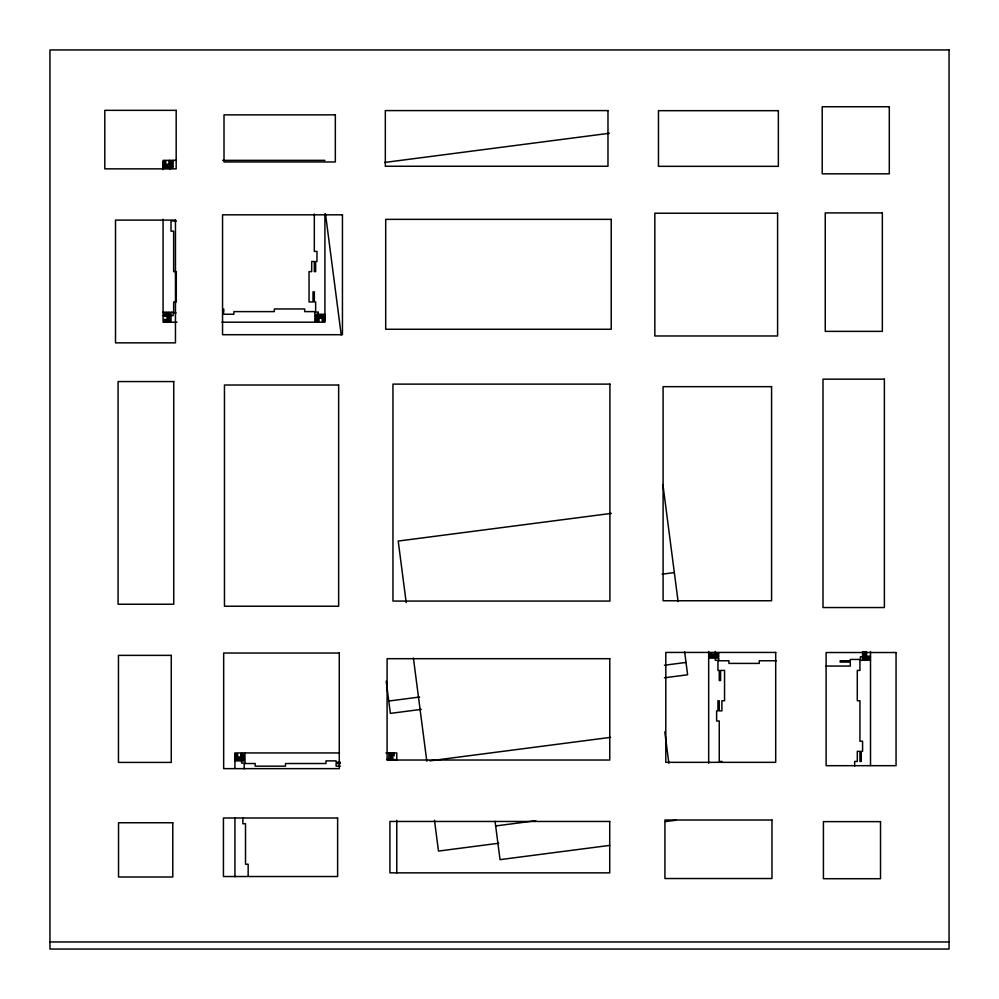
<?xml version="1.0" encoding="UTF-8"?>
<svg xmlns="http://www.w3.org/2000/svg" width="999" height="999" viewBox="0 0 999 999"><rect width="100%" height="100%" fill="white"/><g stroke="black" fill="none" stroke-linecap="round" stroke-linejoin="round"><path stroke-width="1.5" d="M384.59 162.462L609.44 133.254M611.301 513.386L398.214 541.058L406.206 602.647M662.137 574.175L674.337 572.589M388.761 701.036L419.568 697.04M664.447 665.234L686.001 662.437M421.253 709.377L390.372 713.386L386.188 681.243M664.447 677.784L687.612 674.775L684.602 651.623M429.895 760.826L610.551 737.362M495.666 825.948L535.814 820.728M498.688 843.243L438.474 851.073L434.478 820.279M665.459 821.59L676.261 820.191M609.715 845.391L500.037 859.639L495.067 821.365M176.286 160.352L163.074 160.352L163.074 169.643M222.727 160.352L324.912 160.352M163.074 161.676L165.959 161.676M168.843 161.676L173.189 161.676L173.189 160.352M163.074 162.999L165.959 162.999M168.843 162.999L173.189 162.999L173.189 164.323L163.074 164.323M163.074 165.647L173.189 165.647L173.189 166.97L163.074 166.97M163.074 168.294L173.189 168.294M172.328 221.041L171.004 221.041L171.004 231.156L173.651 231.156L173.651 271.616L176.299 271.616L176.299 301.96L173.651 301.96L173.651 312.075L171.004 312.075L171.004 322.19M173.651 221.041L176.299 221.041M163.074 312.075L164.398 312.075L164.398 316.408M176.074 312.937L173.189 312.937L173.189 315.584L163.074 315.584M324.912 314.26L314.797 314.26L314.797 311.613L304.683 311.613L304.683 308.966L274.338 308.966L274.338 311.613L233.878 311.613L233.878 314.26L223.764 314.26L223.764 312.937M324.912 315.584L314.797 315.584L314.797 316.908L324.912 316.908M324.912 318.231L314.797 318.231L314.797 319.555L319.131 319.555M322.015 319.555L324.912 319.555M319.131 320.866L314.797 320.866L314.797 322.19M322.015 320.866L324.912 320.866M176.998 322.19L163.074 322.19L163.074 219.193M221.903 322.19L324.912 322.19L324.912 213.823M708.678 652.834L711.575 652.834M714.46 652.834L718.793 652.834L718.793 654.158L708.678 654.158M708.678 655.481L718.793 655.481L718.793 656.805L708.678 656.805M862.736 656.805L860.401 656.805L860.401 659.44L850.286 659.44L850.286 660.764L840.171 660.764L840.171 662.087L850.286 662.087L850.286 666.058L826.011 666.058M863.91 656.805L870.516 656.805M708.678 658.129L718.793 658.129L718.793 660.764L728.908 660.764L728.908 663.411L759.252 663.411L759.252 660.764L776.373 660.764M870.516 660.302L869.192 660.302L869.192 655.968M339.498 752.946L234.94 752.946L234.94 768.431M385.939 752.946L396.778 752.946L396.778 760.177M234.94 754.27L237.837 754.27M240.722 754.27L245.055 754.27L245.055 752.946M234.94 755.594L237.837 755.594M240.722 755.594L245.055 755.594L245.055 756.917L234.94 756.917M234.94 758.241L245.055 758.241L245.055 759.565L234.94 759.565M386.663 759.565L388.998 759.565M396.778 759.565L390.172 759.565L390.172 752.946M234.94 760.876L245.055 760.876L245.055 763.523L255.17 763.523L255.17 766.171L285.514 766.171L285.514 763.523L325.974 763.523L325.974 760.876L336.089 760.876L336.089 762.2L340.422 762.2M721.902 761.45L719.255 761.45L719.255 720.991L716.62 720.991L716.62 710.876L717.944 710.876L717.944 700.761L719.255 700.761L719.255 710.876L721.902 710.876L721.902 700.761L724.55 700.761L724.55 670.416L720.579 670.416L720.579 680.531L719.255 680.531L719.255 670.416L717.944 670.416L717.944 660.302L715.296 660.302L715.296 657.966M340.422 763.523L336.089 763.523L336.089 766.171L340.422 766.171M49.95 941.97L949.05 941.97M662.899 484.515L678.096 601.523M664.797 731.867L668.868 763.224M413.411 658.066L426.81 761.226M325.524 214.123L341.208 334.865M870.516 651.51L870.516 765.584M867.869 655.968L867.869 660.302L866.558 660.302L866.558 651.635M865.234 651.635L865.234 660.302L863.91 660.302L863.91 651.51M862.587 651.635L862.587 660.302L859.939 660.302L859.939 670.416L857.292 670.416L857.292 700.761L859.939 700.761L859.939 741.221L862.587 741.221L862.587 751.335L861.263 751.335L861.263 761.45L859.939 761.45L859.939 751.335L857.292 751.335L857.292 761.45L854.657 761.45L854.657 766.008M715.296 651.51L715.296 656.805M708.678 651.51L708.678 763.211M396.778 820.341L396.778 872.989M394.13 752.946L394.13 755.843M392.807 752.946L392.807 760.177M391.496 752.946L391.496 760.177M388.848 752.946L388.848 760.177M318.294 322.19L318.294 312.075L315.647 312.075L315.647 301.96L314.323 301.96L314.323 291.845L313.012 291.845L313.012 301.96L309.041 301.96L309.041 271.616L311.688 271.616L311.688 261.501L314.323 261.501L314.323 271.616L315.647 271.616L315.647 261.501L316.97 261.501L316.97 251.386L314.323 251.386L314.323 214.048M248.164 876.348L248.164 864.21L245.517 864.21L245.517 823.75L242.869 823.75L242.869 817.969M244.193 768.843L244.193 763.061L241.558 763.061L241.558 760.726M241.558 752.946L241.558 759.565M234.94 817.969L234.94 876.797M223.764 308.966L223.764 311.613M169.68 160.352L169.68 169.306M169.68 322.19L169.68 312.075L168.356 312.075L168.356 322.19M167.033 322.19L167.033 312.075L165.709 312.075L165.709 316.408M165.709 319.305L165.709 322.19M164.398 319.305L164.398 322.19M949.05 49.95L49.95 49.95L49.95 949.05L949.05 949.05L949.05 49.95M889.297 106.743L822.214 106.743L822.214 173.826L889.297 173.826L889.297 106.743M176.174 110.34L104.808 110.34L104.808 168.856L176.174 168.856L176.174 110.34M607.979 110.589L385.327 110.589L385.327 166.259L607.979 166.259L607.979 110.589M778.358 110.677L658.466 110.677L658.466 166.333L778.358 166.333L778.358 110.677M335.339 114.86L224.013 114.86L224.013 161.963L335.339 161.963L335.339 114.86M882.342 212.912L825.249 212.912L825.249 331.368L882.342 331.368L882.342 212.912M777.597 213.224L654.845 213.224L654.845 335.976L777.597 335.976L777.597 213.224M342.445 214.822L222.552 214.822L222.552 334.715L342.445 334.715L342.445 214.822M611.226 219.355L385.701 219.355L385.701 329.258L611.226 329.258L611.226 219.355M175.462 220.105L115.509 220.105L115.509 342.857L175.462 342.857L175.462 220.105M884.377 379.17L823.001 379.17L823.001 607.542L884.377 607.542L884.377 379.17M173.739 381.568L118.082 381.568L118.082 604.233L173.739 604.233L173.739 381.568M609.914 384.116L392.957 384.116L392.957 601.073L609.914 601.073L609.914 384.116M338.649 385.015L224.463 385.015L224.463 606.243L338.649 606.243L338.649 385.015M771.578 386.663L663.099 386.663L663.099 600.761L771.578 600.761L771.578 386.663M775.699 652.434L665.796 652.434L665.796 762.337L775.699 762.337L775.699 652.434M896.053 652.522L826.111 652.522L826.111 765.684L896.053 765.684L896.053 652.522M339.273 653.034L223.664 653.034L223.664 768.643L339.273 768.643L339.273 653.034M171.266 655.369L118.456 655.369L118.456 762.412L171.266 762.412L171.266 655.369M609.765 658.691L387.1 658.691L387.1 760.027L609.765 760.027L609.765 658.691M337.625 817.994L223.439 817.994L223.439 876.523L337.625 876.523L337.625 817.994M771.977 820.017L664.934 820.017L664.934 878.533L771.977 878.533L771.977 820.017M609.727 821.465L389.922 821.465L389.922 872.851L609.727 872.851L609.727 821.465M880.519 821.628L823.426 821.628L823.426 878.72L880.519 878.72L880.519 821.628M172.777 822.751L118.531 822.751L118.531 876.997L172.777 876.997L172.777 822.751"/></g></svg>
